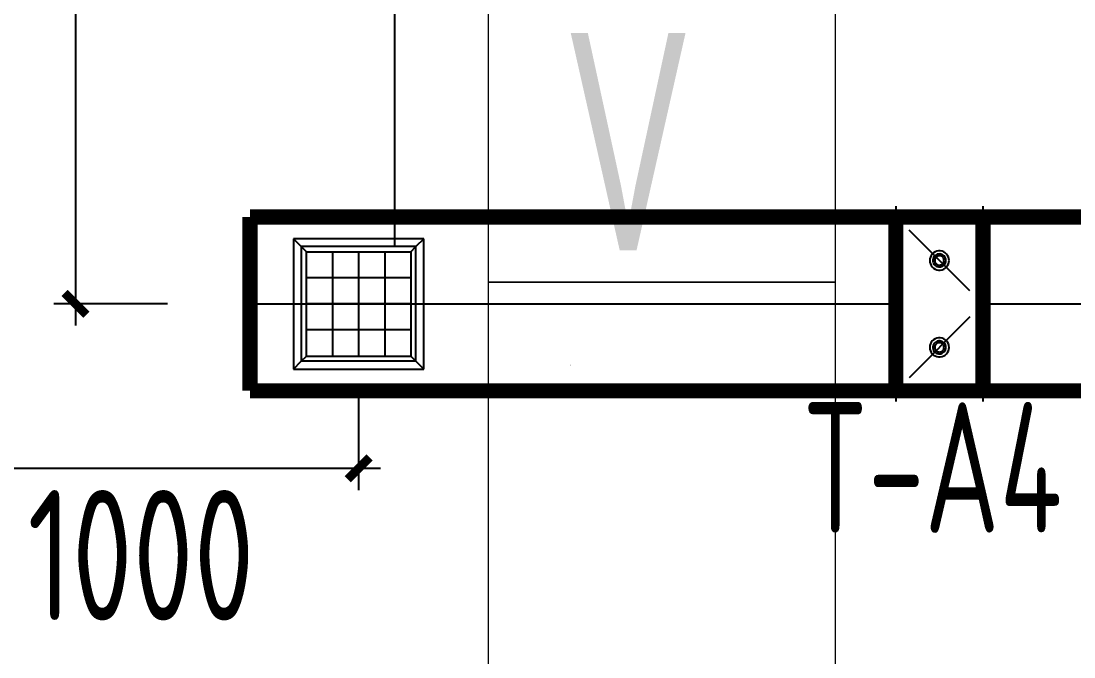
# Model space of a CAD drawing. Extents: x 4 to 13611208, y -605838 to 574722.
# Drawn here: x 13317672 to 13320096, y 190047 to 191511 of the extents above; entities that cross this region are included whole.
import ezdxf

# ---------------------------------------------------------------- set-up
doc = ezdxf.new("R2010")
doc.units = 0
doc.header["$LTSCALE"] = 1000
doc.header["$MEASUREMENT"] = 0
doc.linetypes.add('CENTER2', pattern=[28.575, 19.05, -3.175, 3.175, -3.175])
for name, color, linetype in [('DUCT-D-P标注', 7, 'Continuous'), ('DUCT-D-S中心线', 5, 'CENTER2'), ('DUCT-D-S标注', 7, 'Continuous'), ('DUCT-D-S法兰', 2, 'Continuous'), ('DUCT-D-S管', 130, 'Continuous'), ('DUCT-D-S管端线', 2, 'Continuous'), ('DUCT-D-S阀门', 7, 'Continuous'), ('DUCT-D-S风口', 7, 'Continuous')]:
    doc.layers.add(name, color=color, linetype=linetype)
doc.layers.add('建筑底图', color=8, linetype='Continuous', lineweight=13)
doc.styles.add('67', font='gbenor.shx', dxfattribs={"width": 0.7, "bigfont": 'hztxt.shx'})
doc.styles.add('C', font='HZTXT_E', dxfattribs={"width": 0.7, "bigfont": 'HZTXT'})
doc.styles.add('du', font='gbenor.shx', dxfattribs={"width": 0.8, "bigfont": 'hztxt.shx'})
doc.dimstyles.new('67', dxfattribs={"dimscale": 100, "dimtxt": 3, "dimasz": 0.5, "dimexe": 0.5, "dimexo": 2, "dimgap": 0.5, "dimtad": 2, "dimdec": 0, "dimrnd": 5, "dimzin": 0, "dimdsep": 46, "dimtxsty": 'du', "dimblk": 'ARCHTICK', "dimcen": 0, "dimdle": 0.5, "dimclrd": 256, "dimclre": 256, "dimclrt": 256, "dimazin": 0, "dimtfac": 1, "dimtdec": 0, "dimtix": 1, "dimtmove": 2, "dimatfit": 3, "dimfxl": 100, "dimtolj": 1, "dimtzin": 0, "dimlwd": -1, "dimlwe": -1, "dimarcsym": 0})

# ---------------------------------------------------------------- blocks, each defined once
blk = doc.blocks.new('_ArchTick')
at = {"color": 0, "linetype": 'ByBlock', "const_width": 0.4}
blk.add_lwpolyline([(-0.5, -0.5), (0.5, 0.5)], dxfattribs=at)
blk = doc.blocks.new('*D226')
at = {"layer": 'DUCT-D-P标注', "transparency": 16777216}
for p, q in [((13317797.4, 193909.5), (13317797.4, 190809.5)), ((13317759.4, 193859.5), (13317747.4, 193859.5)), ((13318009.4, 190859.5), (13317747.4, 190859.5))]:
    blk.add_line(p, q, dxfattribs=at)
at = {"layer": 'DUCT-D-P标注', "transparency": 16777216, "xscale": 50, "yscale": 50, "zscale": 50}
for p, rotation in [((13317797.4, 193859.5), 90), ((13317797.4, 190859.5), 270)]:
    blk.add_blockref('_ArchTick', p, dxfattribs=dict(at, rotation=rotation))
at = {"layer": 'DUCT-D-P标注', "transparency": 16777216, "insert": (13317597.4, 192359.5), "char_height": 300, "attachment_point": 5, "rotation": 90, "style": 'du'}
blk.add_mtext('\\A1;3000', dxfattribs=at)
blk = doc.blocks.new('*D227')
at = {"layer": 'DUCT-D-P标注', "transparency": 16777216}
for p, q in [((13317447.4, 190659.5), (13317447.4, 190431)), ((13318449.3, 190659.5), (13318449.3, 190431)), ((13318499.3, 190481), (13317397.4, 190481))]:
    blk.add_line(p, q, dxfattribs=at)
at = {"layer": 'DUCT-D-P标注', "transparency": 16777216, "xscale": 50, "yscale": 50, "zscale": 50, "rotation": 180}
blk.add_blockref('_ArchTick', (13317447.4, 190481), dxfattribs=at)
at = {"layer": 'DUCT-D-P标注', "transparency": 16777216, "xscale": 50, "yscale": 50, "zscale": 50}
blk.add_blockref('_ArchTick', (13318449.3, 190481), dxfattribs=at)
at = {"layer": 'DUCT-D-P标注', "transparency": 16777216, "insert": (13317948.3, 190281), "char_height": 300, "attachment_point": 5, "style": 'du'}
blk.add_mtext('\\A1;1000', dxfattribs=at)
blk = doc.blocks.new('$风口$00000107')
for p, q in [((100, 100), (-100, 100)), ((-100, 100), (-88, 88)), ((-100, 100), (-100, -100)), ((100, 100), (88, 88)), ((100, -100), (100, 100)), ((88, 88), (-88, 88)), ((-88, 88), (-88, -88)), ((-88, 88), (-80, 80)), ((80, 80), (88, 88)), ((88, -88), (88, 88)), ((-80, 80), (80, 80)), ((-80, -80), (-80, 80)), ((-40, 80), (-40, -80)), ((0, 80), (0, -80)), ((40, 80), (40, -80)), ((80, 80), (80, -80)), ((80, 40), (-80, 40)), ((80, 0), (-80, 0)), ((80, -40), (-80, -40)), ((-88, -88), (-80, -80)), ((-80, -80), (80, -80)), ((80, -80), (88, -88)), ((-100, -100), (-88, -88)), ((88, -88), (-88, -88)), ((100, -100), (88, -88)), ((-100, -100), (100, -100))]:
    blk.add_line(p, q)

msp = doc.modelspace()

# ---------------------------------------------------------------- linework, layer by layer
at = {"layer": 'DUCT-D-S中心线'}
for p, q in [((13318199.3, 190859.5), (13319686.1, 190859.5)), ((13319886.5, 190859.5), (13320147.6, 190859.5))]:
    msp.add_line(p, q, dxfattribs=at)
at = {"layer": 'DUCT-D-S标注'}
msp.add_line((13318533, 190991.5, 3500), (13318533, 192602, -4435), dxfattribs=at)
at = {"layer": 'DUCT-D-S法兰'}
for p, q in [((13319686.2, 191084.5), (13319686.2, 190634.5)), ((13319886.4, 191084.5), (13319886.4, 190634.5))]:
    msp.add_line(p, q, dxfattribs=at)
at = {"layer": 'DUCT-D-S法兰', "color": 18, "true_color": 0x000000}
for p in [(13319686.1, 190859.5, 3900), (13319686.3, 190859.5, 3900), (13319886.3, 190859.5, 3900), (13319886.5, 190859.5, 3900)]:
    msp.add_point(p, dxfattribs=at)
at = {"layer": 'DUCT-D-S管', "const_width": 35}
for points in [[(13319686.1, 191059.5), (13318199.3, 191059.5)], [(13318199.3, 191059.5), (13318199.3, 190659.5)], [(13319686.1, 190659.5), (13319686.1, 191059.5)], [(13319686.3, 191059.5), (13319886.3, 191059.5)], [(13320147.6, 191059.5), (13319886.5, 191059.5)], [(13319886.5, 191059.5), (13319886.5, 190659.5)], [(13318199.3, 190659.5), (13319686.1, 190659.5)], [(13319886.3, 190659.5), (13319686.3, 190659.5)], [(13319886.5, 190659.5), (13320147.6, 190659.5)]]:
    msp.add_lwpolyline(points, dxfattribs=at)
at = {"layer": 'DUCT-D-S管端线'}
for p, q in [((13319686.3, 191059.5), (13319686.3, 190659.5)), ((13319886.3, 191059.5), (13319886.3, 190659.5))]:
    msp.add_line(p, q, dxfattribs=at)
at = {"layer": 'DUCT-D-S阀门'}
for p, q in [((13319856.3, 190889.5), (13319716.3, 191029.5)), ((13319767.5, 190971.2), (13319765.6, 190967.5)), ((13319769.9, 190974.4), (13319767.5, 190971.2)), ((13319772.9, 190977.2), (13319769.9, 190974.4)), ((13319776.4, 190979.3), (13319772.9, 190977.2)), ((13319776.5, 190970.9), (13319774.5, 190968.8)), ((13319780.2, 190980.8), (13319776.4, 190979.3)), ((13319778.8, 190972.5), (13319776.5, 190970.9)), ((13319781.4, 190973.7), (13319778.8, 190972.5)), ((13319784.3, 190981.6), (13319780.2, 190980.8)), ((13319784.2, 190974.4), (13319781.4, 190973.7)), ((13319787, 190974.5), (13319784.2, 190974.4)), ((13319788.3, 190981.6), (13319784.3, 190981.6)), ((13319789.8, 190974.1), (13319787, 190974.5)), ((13319792.4, 190980.8), (13319788.3, 190981.6)), ((13319792.5, 190973.2), (13319789.8, 190974.1)), ((13319796.2, 190979.3), (13319792.4, 190980.8)), ((13319795, 190971.7), (13319792.5, 190973.2)), ((13319797.2, 190969.9), (13319795, 190971.7)), ((13319799.7, 190977.2), (13319796.2, 190979.3)), ((13319802.7, 190974.4), (13319799.7, 190977.2)), ((13319805.1, 190971.2), (13319802.7, 190974.4)), ((13319807, 190967.5), (13319805.1, 190971.2)), ((13319764.5, 190963.6), (13319764.1, 190959.5)), ((13319764.1, 190959.5), (13319764.5, 190955.4)), ((13319765.6, 190967.5), (13319764.5, 190963.6)), ((13319764.5, 190955.4), (13319765.6, 190951.5)), ((13319765.6, 190951.5), (13319767.5, 190947.8)), ((13319767.5, 190947.8), (13319769.9, 190944.6)), ((13319771.9, 190963.7), (13319771.4, 190960.9)), ((13319771.4, 190960.9), (13319771.4, 190958.1)), ((13319771.4, 190958.1), (13319771.9, 190955.3)), ((13319773, 190966.4), (13319771.9, 190963.7)), ((13319771.9, 190955.3), (13319773, 190952.6)), ((13319774.5, 190968.8), (13319773, 190966.4)), ((13319773, 190952.6), (13319774.5, 190950.2)), ((13319774.5, 190950.2), (13319776.5, 190948.2)), ((13319776, 190962.5), (13319775.6, 190960.5)), ((13319775.6, 190960.5), (13319775.6, 190958.5)), ((13319775.6, 190958.5), (13319776, 190956.5)), ((13319776.8, 190964.4), (13319776, 190962.5)), ((13319776, 190956.5), (13319776.8, 190954.6)), ((13319776.5, 190948.2), (13319778.8, 190946.5)), ((13319777.9, 190966.1), (13319776.8, 190964.4)), ((13319776.8, 190954.6), (13319777.9, 190952.9)), ((13319779.3, 190967.6), (13319777.9, 190966.1)), ((13319777.9, 190952.9), (13319779.3, 190951.4)), ((13319778.8, 190946.5), (13319781.4, 190945.3)), ((13319780.9, 190968.8), (13319779.3, 190967.6)), ((13319779.3, 190951.4), (13319780.9, 190950.2)), ((13319782.8, 190969.7), (13319780.9, 190968.8)), ((13319780.9, 190950.2), (13319782.8, 190949.4)), ((13319784.8, 190970.1), (13319782.8, 190969.7)), ((13319782.8, 190949.4), (13319784.8, 190948.9)), ((13319786.8, 190970.2), (13319784.8, 190970.1)), ((13319784.8, 190948.9), (13319786.8, 190948.8)), ((13319788.8, 190969.9), (13319786.8, 190970.2)), ((13319786.8, 190948.8), (13319788.8, 190949.1)), ((13319790.8, 190969.3), (13319788.8, 190969.9)), ((13319788.8, 190949.1), (13319790.8, 190949.8)), ((13319792.5, 190968.3), (13319790.8, 190969.3)), ((13319790.8, 190949.8), (13319792.5, 190950.8)), ((13319794.1, 190966.9), (13319792.5, 190968.3)), ((13319792.5, 190950.8), (13319794.1, 190952.1)), ((13319792.5, 190945.9), (13319795, 190947.3)), ((13319795.3, 190965.3), (13319794.1, 190966.9)), ((13319794.1, 190952.1), (13319795.3, 190953.7)), ((13319795, 190947.3), (13319797.2, 190949.2)), ((13319796.3, 190963.5), (13319795.3, 190965.3)), ((13319795.3, 190953.7), (13319796.3, 190955.5)), ((13319796.8, 190961.5), (13319796.3, 190963.5)), ((13319796.3, 190955.5), (13319796.8, 190957.5)), ((13319797, 190959.5), (13319796.8, 190961.5)), ((13319796.8, 190957.5), (13319797, 190959.5)), ((13319798.9, 190967.6), (13319797.2, 190969.9)), ((13319797.2, 190949.2), (13319798.9, 190951.4)), ((13319800.2, 190965.1), (13319798.9, 190967.6)), ((13319798.9, 190951.4), (13319800.2, 190953.9)), ((13319801, 190962.4), (13319800.2, 190965.1)), ((13319800.2, 190953.9), (13319801, 190956.7)), ((13319801.3, 190959.5), (13319801, 190962.4)), ((13319801, 190956.7), (13319801.3, 190959.5)), ((13319802.7, 190944.6), (13319805.1, 190947.8)), ((13319805.1, 190947.8), (13319807, 190951.5)), ((13319808.1, 190963.6), (13319807, 190967.5)), ((13319807, 190951.5), (13319808.1, 190955.4)), ((13319808.5, 190959.5), (13319808.1, 190963.6)), ((13319808.1, 190955.4), (13319808.5, 190959.5)), ((13319769.9, 190944.6), (13319772.9, 190941.8)), ((13319772.9, 190941.8), (13319776.4, 190939.7)), ((13319776.4, 190939.7), (13319780.2, 190938.2)), ((13319780.2, 190938.2), (13319784.3, 190937.5)), ((13319781.4, 190945.3), (13319784.2, 190944.7)), ((13319784.2, 190944.7), (13319787, 190944.5)), ((13319784.3, 190937.5), (13319788.3, 190937.5)), ((13319787, 190944.5), (13319789.8, 190944.9)), ((13319788.3, 190937.5), (13319792.4, 190938.2)), ((13319789.8, 190944.9), (13319792.5, 190945.9)), ((13319792.4, 190938.2), (13319796.2, 190939.7)), ((13319796.2, 190939.7), (13319799.7, 190941.8)), ((13319799.7, 190941.8), (13319802.7, 190944.6)), ((13319856.3, 190829.5), (13319716.3, 190689.5)), ((13319772.9, 190777.2), (13319769.9, 190774.4)), ((13319776.4, 190779.3), (13319772.9, 190777.2)), ((13319780.2, 190780.8), (13319776.4, 190779.3)), ((13319784.3, 190781.6), (13319780.2, 190780.8)), ((13319788.3, 190781.6), (13319784.3, 190781.6)), ((13319792.4, 190780.8), (13319788.3, 190781.6)), ((13319796.2, 190779.3), (13319792.4, 190780.8)), ((13319799.7, 190777.2), (13319796.2, 190779.3)), ((13319802.7, 190774.4), (13319799.7, 190777.2)), ((13319764.5, 190763.6), (13319764.1, 190759.5)), ((13319764.1, 190759.5), (13319764.5, 190755.4)), ((13319765.6, 190767.5), (13319764.5, 190763.6)), ((13319764.5, 190755.4), (13319765.6, 190751.5)), ((13319767.5, 190771.2), (13319765.6, 190767.5)), ((13319769.9, 190774.4), (13319767.5, 190771.2)), ((13319771.9, 190763.7), (13319771.4, 190760.9)), ((13319771.4, 190760.9), (13319771.4, 190758.1)), ((13319771.4, 190758.1), (13319771.9, 190755.3)), ((13319773, 190766.4), (13319771.9, 190763.7)), ((13319771.9, 190755.3), (13319773, 190752.6)), ((13319774.5, 190768.8), (13319773, 190766.4)), ((13319773, 190752.6), (13319774.5, 190750.2)), ((13319776.5, 190770.9), (13319774.5, 190768.8)), ((13319776, 190762.5), (13319775.6, 190760.5)), ((13319775.6, 190760.5), (13319775.6, 190758.5)), ((13319775.6, 190758.5), (13319776, 190756.5)), ((13319776.8, 190764.4), (13319776, 190762.5)), ((13319776, 190756.5), (13319776.8, 190754.6)), ((13319778.8, 190772.5), (13319776.5, 190770.9)), ((13319777.9, 190766.1), (13319776.8, 190764.4)), ((13319776.8, 190754.6), (13319777.9, 190752.9)), ((13319779.3, 190767.6), (13319777.9, 190766.1)), ((13319777.9, 190752.9), (13319779.3, 190751.4)), ((13319781.4, 190773.7), (13319778.8, 190772.5)), ((13319780.9, 190768.8), (13319779.3, 190767.6)), ((13319782.8, 190769.7), (13319780.9, 190768.8)), ((13319784.2, 190774.4), (13319781.4, 190773.7)), ((13319784.8, 190770.1), (13319782.8, 190769.7)), ((13319787, 190774.5), (13319784.2, 190774.4)), ((13319786.8, 190770.2), (13319784.8, 190770.1)), ((13319788.8, 190769.9), (13319786.8, 190770.2)), ((13319789.8, 190774.1), (13319787, 190774.5)), ((13319790.8, 190769.3), (13319788.8, 190769.9)), ((13319792.5, 190773.2), (13319789.8, 190774.1)), ((13319792.5, 190768.3), (13319790.8, 190769.3)), ((13319795, 190771.7), (13319792.5, 190773.2)), ((13319794.1, 190766.9), (13319792.5, 190768.3)), ((13319795.3, 190765.3), (13319794.1, 190766.9)), ((13319794.1, 190752.1), (13319795.3, 190753.7)), ((13319797.2, 190769.9), (13319795, 190771.7)), ((13319796.3, 190763.5), (13319795.3, 190765.3)), ((13319795.3, 190753.7), (13319796.3, 190755.5)), ((13319796.8, 190761.5), (13319796.3, 190763.5)), ((13319796.3, 190755.5), (13319796.8, 190757.5)), ((13319797, 190759.5), (13319796.8, 190761.5)), ((13319796.8, 190757.5), (13319797, 190759.5)), ((13319798.9, 190767.6), (13319797.2, 190769.9)), ((13319800.2, 190765.1), (13319798.9, 190767.6)), ((13319798.9, 190751.4), (13319800.2, 190753.9)), ((13319801, 190762.4), (13319800.2, 190765.1)), ((13319800.2, 190753.9), (13319801, 190756.7)), ((13319801.3, 190759.5), (13319801, 190762.4)), ((13319801, 190756.7), (13319801.3, 190759.5)), ((13319805.1, 190771.2), (13319802.7, 190774.4)), ((13319807, 190767.5), (13319805.1, 190771.2)), ((13319808.1, 190763.6), (13319807, 190767.5)), ((13319807, 190751.5), (13319808.1, 190755.4)), ((13319808.5, 190759.5), (13319808.1, 190763.6)), ((13319808.1, 190755.4), (13319808.5, 190759.5)), ((13319765.6, 190751.5), (13319767.5, 190747.8)), ((13319767.5, 190747.8), (13319769.9, 190744.6)), ((13319769.9, 190744.6), (13319772.9, 190741.8)), ((13319772.9, 190741.8), (13319776.4, 190739.7)), ((13319774.5, 190750.2), (13319776.5, 190748.2)), ((13319776.4, 190739.7), (13319780.2, 190738.2)), ((13319776.5, 190748.2), (13319778.8, 190746.5)), ((13319778.8, 190746.5), (13319781.4, 190745.3)), ((13319779.3, 190751.4), (13319780.9, 190750.2)), ((13319780.2, 190738.2), (13319784.3, 190737.5)), ((13319780.9, 190750.2), (13319782.8, 190749.4)), ((13319781.4, 190745.3), (13319784.2, 190744.7)), ((13319782.8, 190749.4), (13319784.8, 190748.9)), ((13319784.2, 190744.7), (13319787, 190744.5)), ((13319784.3, 190737.5), (13319788.3, 190737.5)), ((13319784.8, 190748.9), (13319786.8, 190748.8)), ((13319786.8, 190748.8), (13319788.8, 190749.1)), ((13319787, 190744.5), (13319789.8, 190744.9)), ((13319788.3, 190737.5), (13319792.4, 190738.2)), ((13319788.8, 190749.1), (13319790.8, 190749.8)), ((13319789.8, 190744.9), (13319792.5, 190745.9)), ((13319790.8, 190749.8), (13319792.5, 190750.8)), ((13319792.4, 190738.2), (13319796.2, 190739.7)), ((13319792.5, 190750.8), (13319794.1, 190752.1)), ((13319792.5, 190745.9), (13319795, 190747.3)), ((13319795, 190747.3), (13319797.2, 190749.2)), ((13319796.2, 190739.7), (13319799.7, 190741.8)), ((13319797.2, 190749.2), (13319798.9, 190751.4)), ((13319799.7, 190741.8), (13319802.7, 190744.6)), ((13319802.7, 190744.6), (13319805.1, 190747.8)), ((13319805.1, 190747.8), (13319807, 190751.5))]:
    msp.add_line(p, q, dxfattribs=at)
at = {"layer": '建筑底图', "color": 8, "ltscale": 3}
for points in [[(13319547.4, 190909.5), (13319547.4, 191809.5), (13318747.4, 191809.5), (13318747.4, 190909.5)], [(13319547.4, 190009.5), (13319547.4, 190909.5), (13318747.4, 190909.5), (13318747.4, 190009.5)]]:
    msp.add_lwpolyline(points, close=True, dxfattribs=at)

# ---------------------------------------------------------------- block references
at = {"layer": 'DUCT-D-S风口', "xscale": 1.5, "yscale": 1.5}
msp.add_blockref('$风口$00000107', (13318449.3, 190859.5, 3500), dxfattribs=at)

# ---------------------------------------------------------------- texts
at = {"layer": 'DUCT-D-P标注', "style": '67', "width": 0.75}
msp.add_text('T-A4', height=300, dxfattribs=at).set_placement((13319470.8, 190333, 8600))
at = {"layer": '建筑底图', "color": 8, "style": 'C', "width": 0.6}
msp.add_text('V', height=500, dxfattribs=at).set_placement((13318935.9, 190982.8))
at = {"layer": '建筑底图', "color": 8, "ltscale": 3, "style": 'C', "width": 0.6}
msp.add_text('V', height=3, dxfattribs=at).set_placement((13318935.9, 190716.4))

# ---------------------------------------------------------------- dimensions: what is measured, and where the dimension line sits
at = {"layer": 'DUCT-D-P标注'}
dim = msp.add_linear_dim(base=(13317797.4, 190859.5, 400), p1=(13317959.4, 193859.5, 3900), p2=(13318209.4, 190859.5, 3900), angle=90, dimstyle='67', dxfattribs=at)
dim.commit()
dim.dimension.update_dxf_attribs({"geometry": '*D226', "text_midpoint": (13317597.4, 192359.5, 400)})
dim = msp.add_linear_dim(base=(13317447.4, 190481), p1=(13318449.3, 190859.5, 3500), p2=(13317447.4, 190859.5), dimstyle='67', dxfattribs=at)
dim.commit()
dim.dimension.update_dxf_attribs({"geometry": '*D227', "text_midpoint": (13317948.3, 190281)})

doc.saveas('drawing.dxf')
